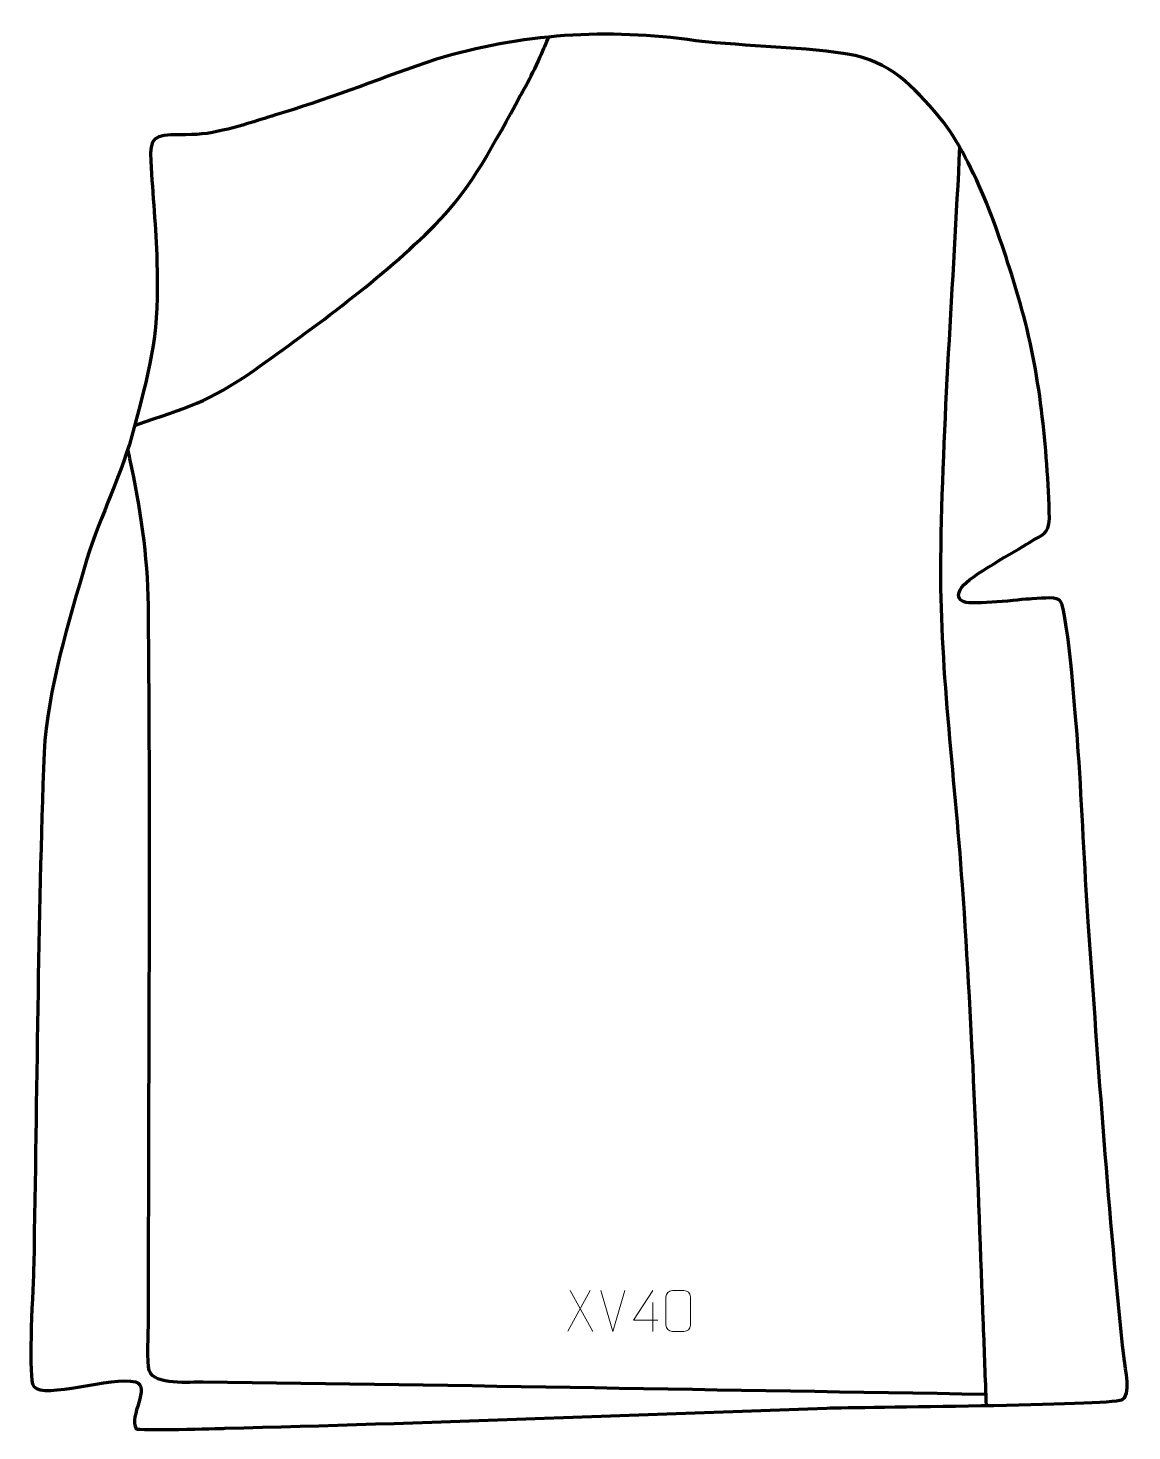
# Model space of a CAD drawing. Header units: millimetres. Extents: x -645 to 31, y 37 to 897.
import ezdxf

# ---------------------------------------------------------------- set-up
doc = ezdxf.new("R2010")
doc.units = ezdxf.units.MM
doc.header["$MEASUREMENT"] = 0
doc.layers.add('layer 2', color=7, linetype='Continuous')
doc.layers.add('layer 3', color=7, linetype='Continuous')

msp = doc.modelspace()

# ---------------------------------------------------------------- linework, layer by layer
at = {"layer": 'layer 2', "color": 142, "lineweight": 158}
for points, knots in [([(-579.4484, 653.7281), (-547.3094, 665.0632), (-535.6102, 667.0514), (-506.5578, 687.5264), (-506.5578, 687.5264), (-470.124, 713.284), (-427.44, 744.7202), (-396.1434, 776.255), (-396.1434, 776.255), (-372.7116, 799.8651), (-359.4264, 826.9624), (-343.6042, 855.617), (-343.6042, 855.617), (-342.8842, 856.9127), (-342.1625, 858.2072), (-341.4402, 859.5016), (-341.4402, 859.5016), (-338.2625, 865.1896), (-335.4103, 870.8113), (-332.6918, 876.7322), (-332.6918, 876.7322), (-331.5007, 879.4744), (-330.3303, 882.2181), (-329.1149, 884.9503), (-329.1149, 884.9503), (-328.4981, 886.3187), (-327.8812, 887.6872), (-327.2644, 889.0557), (-327.2644, 889.0557), (-327.2644, 889.0557), (-326.0307, 891.7926), (-326.0307, 891.7926)], [0, 0, 0, 0, 0.11111111, 0.11111111, 0.11111111, 0.11111111, 0.22222222, 0.22222222, 0.22222222, 0.22222222, 0.33333333, 0.33333333, 0.33333333, 0.33333333, 0.44444444, 0.44444444, 0.44444444, 0.44444444, 0.55555556, 0.55555556, 0.55555556, 0.55555556, 0.66666667, 0.66666667, 0.66666667, 0.66666667, 0.77777778, 0.77777778, 0.77777778, 0.77777778, 1, 1, 1, 1]), ([(-74.3993, 824.3745), (-78.3713, 740.2659), (-84.9939, 655.7394), (-86.0811, 571.581), (-86.0811, 571.581), (-86.8987, 508.2873), (-77.7842, 440.9731), (-72.8758, 371.8293), (-72.8758, 371.8293), (-66.4393, 281.1608), (-63.1694, 187.9127), (-59.9846, 102.1753), (-59.9846, 102.1753), (-59.3714, 85.6671), (-58.7621, 69.1586), (-58.1508, 52.6502)], [0, 0, 0, 0, 0.2, 0.2, 0.2, 0.2, 0.4, 0.4, 0.4, 0.4, 0.6, 0.6, 0.6, 0.6, 1, 1, 1, 1]), ([(-58.0866, 59.4165), (-218.0305, 61.9435), (-378.0437, 64.9541), (-537.9858, 66.9747), (-537.9858, 66.9747), (-545.8138, 67.0736), (-567.9799, 64.7917), (-571.0174, 74.0337), (-571.0174, 74.0337), (-572.4919, 78.5201), (-571.4716, 98.2225), (-571.377, 104.3033), (-571.377, 104.3033), (-571.377, 104.3033), (-571.3708, 107.2375), (-571.3708, 107.2375), (-571.3708, 107.2375), (-571.4793, 252.4139), (-570.0112, 397.9149), (-571.4856, 543.0438), (-571.4856, 543.0438), (-571.7996, 573.9539), (-576.454, 603.0205), (-582.7978, 633.1734), (-582.7978, 633.1734), (-583.2159, 635.1516), (-583.6309, 637.1299), (-584.0432, 639.1092)], [0, 0, 0, 0, 0.125, 0.125, 0.125, 0.125, 0.25, 0.25, 0.25, 0.25, 0.375, 0.375, 0.375, 0.375, 0.5, 0.5, 0.5, 0.5, 0.625, 0.625, 0.625, 0.625, 0.75, 0.75, 0.75, 0.75, 1, 1, 1, 1])]:
    msp.add_open_spline(points, degree=3, knots=knots, dxfattribs=at)
at = {"layer": 'layer 2', "color": 250, "lineweight": 9}
for points in [[(-300.6839, 123.0572), (-300.6839, 123.0572), (-314.4245, 98.1614), (-314.4245, 98.1614)], [(-312.9699, 123.0572), (-312.9699, 123.0572), (-299.2293, 98.1037), (-299.2293, 98.1037)], [(-286.8269, 98.1036), (-286.8269, 98.1036), (-294.1487, 123.0572), (-294.1487, 123.0572)], [(-279.505, 123.0572), (-279.505, 123.0572), (-286.8268, 98.1036), (-286.8268, 98.1036)], [(-262.3602, 115.7581), (-262.3602, 115.7581), (-262.3602, 98.0934), (-262.3602, 98.0934)]]:
    msp.add_open_spline(points, degree=3, dxfattribs=at)
for points, knots in [([(-259.4161, 104.997), (-259.4161, 104.997), (-274.2378, 104.997), (-274.2378, 104.997), (-274.2378, 104.997), (-274.2378, 104.997), (-262.3602, 123.0675), (-262.3602, 123.0675)], [0, 0, 0, 0, 0.33333333, 0.33333333, 0.33333333, 0.33333333, 1, 1, 1, 1]), ([(-250.4077, 123.0797), (-248.0416, 123.0797), (-245.6751, 123.0797), (-243.3086, 123.0797), (-243.3086, 123.0797), (-241.3281, 123.1153), (-239.3021, 121.621), (-239.275, 119.1789), (-239.275, 119.1789), (-239.2754, 113.4215), (-239.2754, 107.6637), (-239.275, 101.9055), (-239.275, 101.9055), (-239.4171, 99.5779), (-241.1235, 98.0956), (-243.3086, 98.0848), (-243.3086, 98.0848), (-245.681, 98.0852), (-248.0534, 98.0852), (-250.4254, 98.0848), (-250.4254, 98.0848), (-252.3839, 97.9792), (-254.3903, 99.8671), (-254.3789, 101.8881), (-254.3789, 101.8881), (-254.3785, 107.6687), (-254.3785, 113.449), (-254.3789, 119.2288), (-254.3789, 119.2288), (-254.3746, 121.3708), (-252.5975, 123.0933), (-250.4077, 123.0797)], [0, 0, 0, 0, 0.11111111, 0.11111111, 0.11111111, 0.11111111, 0.22222222, 0.22222222, 0.22222222, 0.22222222, 0.33333333, 0.33333333, 0.33333333, 0.33333333, 0.44444444, 0.44444444, 0.44444444, 0.44444444, 0.55555556, 0.55555556, 0.55555556, 0.55555556, 0.66666667, 0.66666667, 0.66666667, 0.66666667, 0.77777778, 0.77777778, 0.77777778, 0.77777778, 1, 1, 1, 1])]:
    msp.add_open_spline(points, degree=3, knots=knots, dxfattribs=at)
at = {"layer": 'layer 3', "color": 242, "lineweight": 158}
msp.add_open_spline([(-489.2432, 845.3446), (-457.2227, 855.0375), (-427.0352, 867.3382), (-395.5593, 877.9841), (-395.5593, 877.9841), (-342.9909, 893.8534), (-290.3375, 897.2456), (-236.0658, 889.4726), (-236.0658, 889.4726), (-204.2304, 885.7743), (-169.4983, 885.9307), (-138.4398, 880.4288), (-138.4398, 880.4288), (-113.8616, 874.9412), (-99.7423, 858.0337), (-84.3105, 839.5893), (-84.3105, 839.5893), (-62.3905, 810.0443), (-47.6937, 764.0801), (-37.292, 728.7112), (-37.292, 728.7112), (-25.0636, 686.0136), (-20.6605, 640.7327), (-19.286, 596.4459), (-19.286, 596.4459), (-19.9498, 586.4196), (-23.3974, 587.0566), (-31.5948, 581.8457), (-31.5948, 581.8457), (-40.4666, 576.2059), (-67.9577, 561.3079), (-72.9335, 554.463), (-72.9335, 554.463), (-76.5781, 549.4493), (-74.9965, 546.7168), (-71.6577, 545.4376), (-71.6577, 545.4376), (-65.8377, 543.208), (-37.5539, 546.8911), (-30.1102, 547.2431), (-30.1102, 547.2431), (-22.0575, 547.6239), (-14.5238, 548.8315), (-12.4729, 545.6142), (-12.4729, 545.6142), (-7.9157, 538.4649), (-2.6446, 467.3682), (-1.6736, 453.5864), (-1.6736, 453.5864), (0.7539, 418.7943), (2.0812, 383.9333), (4.4624, 349.1369), (4.4624, 349.1369), (10.6896, 259.8373), (16.8465, 170.2106), (26.3898, 81.2039), (26.3898, 81.2039), (27.0037, 75.4778), (31.1954, 58.5432), (25.0309, 56.1237), (25.0309, 56.1237), (16.4964, 52.7739), (-136.0468, 51.746), (-155.8579, 51.0705), (-155.8579, 51.0705), (-278.6797, 46.8794), (-401.7578, 41.7744), (-524.5825, 38.6573), (-524.5825, 38.6573), (-528.1869, 38.5659), (-578.0243, 37.0384), (-578.9531, 38.422), (-578.9531, 38.422), (-583.8665, 45.7407), (-569.7332, 64.4535), (-579.3831, 67.0964), (-579.3831, 67.0964), (-593.8793, 71.0665), (-635.2665, 56.1795), (-641.6972, 64.3651), (-641.6972, 64.3651), (-641.6972, 64.3651), (-642.423, 65.7571), (-642.423, 65.7571), (-642.423, 65.7571), (-645.2236, 75.2085), (-642.0491, 124.8196), (-641.7598, 139.558), (-641.7598, 139.558), (-639.7397, 243.9193), (-639.3207, 348.6834), (-635.4321, 452.9594), (-635.4321, 452.9594), (-633.1111, 492.14), (-620.4504, 533.3198), (-609.3494, 570.9277), (-609.3494, 570.9277), (-600.8277, 598.9602), (-587.4487, 623.8801), (-580.1215, 652.5723), (-580.1215, 652.5723), (-569.0948, 694.3944), (-565.0823, 710.039), (-566.2755, 754.2464), (-566.2755, 754.2464), (-566.8711, 774.7636), (-568.8307, 795.0763), (-570.0767, 815.5374), (-570.0767, 815.5374), (-570.972, 830.2391), (-567.6271, 832.0276), (-552.7495, 831.8406), (-552.7495, 831.8406), (-541.4268, 831.6984), (-535.9072, 832.1972), (-524.7861, 834.805), (-524.7861, 834.805), (-512.7937, 837.6172), (-501.0243, 841.7404), (-489.2432, 845.3446)], degree=3, knots=[0, 0, 0, 0, 0.03225806, 0.03225806, 0.03225806, 0.03225806, 0.06451613, 0.06451613, 0.06451613, 0.06451613, 0.09677419, 0.09677419, 0.09677419, 0.09677419, 0.12903226, 0.12903226, 0.12903226, 0.12903226, 0.16129032, 0.16129032, 0.16129032, 0.16129032, 0.19354839, 0.19354839, 0.19354839, 0.19354839, 0.22580645, 0.22580645, 0.22580645, 0.22580645, 0.25806452, 0.25806452, 0.25806452, 0.25806452, 0.29032258, 0.29032258, 0.29032258, 0.29032258, 0.32258065, 0.32258065, 0.32258065, 0.32258065, 0.35483871, 0.35483871, 0.35483871, 0.35483871, 0.38709677, 0.38709677, 0.38709677, 0.38709677, 0.41935484, 0.41935484, 0.41935484, 0.41935484, 0.4516129, 0.4516129, 0.4516129, 0.4516129, 0.48387097, 0.48387097, 0.48387097, 0.48387097, 0.51612903, 0.51612903, 0.51612903, 0.51612903, 0.5483871, 0.5483871, 0.5483871, 0.5483871, 0.58064516, 0.58064516, 0.58064516, 0.58064516, 0.61290323, 0.61290323, 0.61290323, 0.61290323, 0.64516129, 0.64516129, 0.64516129, 0.64516129, 0.67741935, 0.67741935, 0.67741935, 0.67741935, 0.70967742, 0.70967742, 0.70967742, 0.70967742, 0.74193548, 0.74193548, 0.74193548, 0.74193548, 0.77419355, 0.77419355, 0.77419355, 0.77419355, 0.80645161, 0.80645161, 0.80645161, 0.80645161, 0.83870968, 0.83870968, 0.83870968, 0.83870968, 0.87096774, 0.87096774, 0.87096774, 0.87096774, 0.90322581, 0.90322581, 0.90322581, 0.90322581, 0.93548387, 0.93548387, 0.93548387, 0.93548387, 1, 1, 1, 1], dxfattribs=at)

doc.saveas('drawing.dxf')
